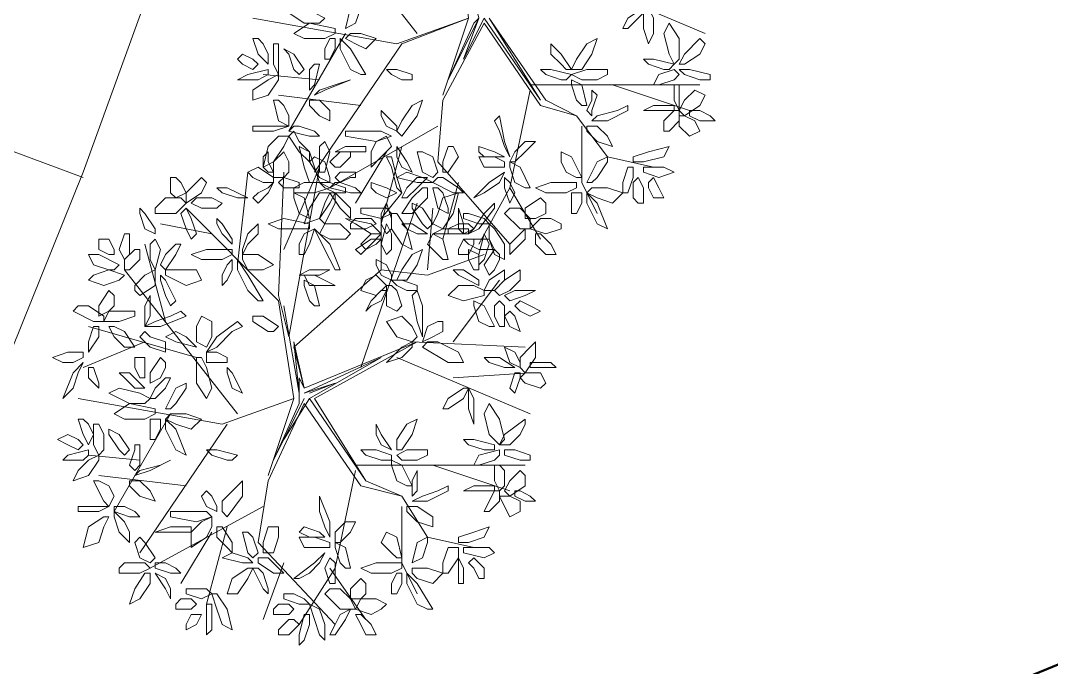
# Model space of a CAD drawing. Header units: millimetres. Extents: x 2529 to 2673, y 1639 to 1859.
# Drawn here: x 2609.16 to 2614.83, y 1713.1 to 1716.65 of the extents above; entities that cross this region are included whole.
import ezdxf

# ---------------------------------------------------------------- set-up
doc = ezdxf.new("R2010")
doc.units = ezdxf.units.MM
doc.layers.add('PDF_0', color=7, linetype='Continuous')
doc.layers.add('PDF_CVL_CUADCON_TIT', color=7, linetype='Continuous')

msp = doc.modelspace()

# ---------------------------------------------------------------- linework, layer by layer
at = {"layer": 'PDF_0', "lineweight": 9}
for points in [[(2611.4819, 1716.2441), (2611.6231, 1716.6677), (2611.5666, 1717.2043), (2611.0583, 1717.7126)], [(2611.3407, 1716.583), (2610.7194, 1717.3737)], [(2611.5666, 1717.176), (2611.6513, 1716.696), (2611.6231, 1716.9784), (2611.7078, 1716.7242), (2611.6513, 1716.7807), (2611.6796, 1716.6677), (2611.6513, 1716.6395), (2611.5101, 1716.3289), (2611.6796, 1716.6677), (2611.5949, 1716.4418), (2611.7078, 1716.6677), (2612.0184, 1716.2159), (2611.736, 1716.6677), (2612.0467, 1716.2159), (2612.2161, 1716.1312)], [(2612.1879, 1716.8936), (2612.9221, 1716.583)], [(2610.437, 1716.6677), (2611.2277, 1716.5265), (2611.6231, 1716.6677), (2611.256, 1716.5265), (2610.7759, 1715.8205)], [(2612.6397, 1715.8488), (2612.3856, 1715.9053), (2612.2161, 1716.1312), (2612.0184, 1716.1877), (2611.7078, 1716.6395), (2611.4819, 1716.2159), (2611.4537, 1715.877), (2611.849, 1715.4252)], [(2610.9453, 1716.583), (2610.6347, 1716.0465)], [(2610.8041, 1716.3289), (2610.4935, 1716.3571)], [(2611.962, 1716.3006), (2612.8939, 1716.3006)], [(2612.4138, 1716.3006), (2612.8374, 1716.1594)], [(2611.0301, 1716.1877), (2610.5782, 1716.2441)], [(2611.962, 1716.2724), (2611.849, 1715.7358)], [(2611.4537, 1716.0747), (2610.8606, 1715.7358)], [(2612.2444, 1716.0747), (2612.2444, 1715.7641), (2612.3291, 1715.5946)], [(2611.256, 1715.9617), (2611.143, 1715.5381)], [(2611.1713, 1715.9335), (2611.0018, 1715.6511)], [(2610.6065, 1715.3969), (2610.8041, 1715.8488), (2610.6347, 1714.9169), (2610.5782, 1715.1428), (2610.6065, 1715.8205)], [(2610.3523, 1715.3122), (2610.4088, 1715.8205)], [(2611.5666, 1715.7641), (2611.4819, 1715.4534)], [(2612.0184, 1715.4534), (2611.849, 1715.7358), (2611.6796, 1715.4252)], [(2611.256, 1715.7076), (2611.143, 1715.5664), (2611.143, 1715.284), (2611.3972, 1715.2557), (2611.7078, 1715.3687)], [(2610.5217, 1714.1544), (2610.6629, 1714.578), (2610.5782, 1715.1145), (2610.0699, 1715.6229)], [(2611.0301, 1714.7474), (2611.3407, 1715.6511)], [(2611.3972, 1715.284), (2611.4254, 1715.6229)], [(2610.2111, 1715.4817), (2609.9287, 1715.5381)], [(2609.957, 1715.0016), (2609.844, 1715.4252)], [(2610.3523, 1714.4933), (2609.731, 1715.284)], [(2611.143, 1715.284), (2610.6629, 1714.8604), (2610.7194, 1714.6345), (2611.3407, 1714.8886), (2610.7759, 1714.578), (2611.0583, 1714.1262), (2611.256, 1714.0414)], [(2611.5384, 1714.8886), (2611.7925, 1715.2275)], [(2610.6065, 1715.0863), (2610.6912, 1714.6062), (2610.6629, 1714.8886), (2610.7194, 1714.6345), (2610.6912, 1714.691), (2610.6912, 1714.578), (2610.6912, 1714.5498), (2610.55, 1714.2391), (2610.7194, 1714.578), (2610.6065, 1714.3521), (2610.7477, 1714.578), (2611.143, 1714.8039), (2610.7194, 1714.6062), (2610.8889, 1714.6627), (2610.7477, 1714.6062)], [(2610.1264, 1714.8039), (2609.5334, 1714.9733)], [(2609.844, 1714.8886), (2609.5051, 1714.7474)], [(2611.3125, 1714.8886), (2611.9337, 1714.8604)], [(2611.2277, 1714.8039), (2611.962, 1714.4933)], [(2611.5384, 1714.691), (2611.962, 1714.7192)], [(2610.2676, 1714.4368), (2609.4769, 1714.578)], [(2610.2676, 1714.4368), (2610.6629, 1714.578), (2610.2676, 1714.4368)], [(2610.7477, 1714.578), (2611.0583, 1714.1262), (2610.7477, 1714.578)], [(2611.6513, 1713.759), (2611.3972, 1713.8155), (2611.256, 1714.0414), (2611.0301, 1714.0979), (2610.7194, 1714.5498), (2610.5217, 1714.1262), (2610.4653, 1713.7873), (2610.8889, 1713.3354)], [(2609.9852, 1714.4933), (2609.6746, 1713.9567)], [(2610.2958, 1714.4368), (2609.8158, 1713.7308)], [(2609.8158, 1714.2391), (2609.5334, 1714.2674)], [(2611.0018, 1714.1826), (2610.8889, 1713.6461), (2610.6912, 1713.3354)], [(2611.0018, 1714.2109), (2611.9337, 1714.2109)], [(2611.4254, 1714.2109), (2611.849, 1714.0697)], [(2610.0699, 1714.0979), (2609.5898, 1714.1544)], [(2610.4935, 1713.985), (2609.8722, 1713.6461)], [(2611.256, 1713.985), (2611.256, 1713.6743), (2611.3407, 1713.5049)], [(2610.2111, 1713.8438), (2610.0417, 1713.5614)], [(2610.2958, 1713.872), (2610.1829, 1713.4484)], [(2610.6065, 1713.6743), (2610.4935, 1713.3637)], [(2610.8606, 1713.6461), (2611.0583, 1713.3637)]]:
    msp.add_lwpolyline(points, dxfattribs=at)
for points in [[(2611.0018, 1716.6395), (2610.9453, 1716.6112), (2610.9736, 1716.7242), (2611.0301, 1716.7524), (2611.0301, 1716.7242)], [(2610.8324, 1716.6677), (2610.8041, 1716.6395), (2610.7194, 1716.6395), (2610.6347, 1716.696), (2610.6912, 1716.7242), (2610.7759, 1716.696)], [(2612.555, 1716.6677), (2612.4985, 1716.6112), (2612.4703, 1716.6112), (2612.4985, 1716.6677), (2612.5832, 1716.7242), (2612.6115, 1716.7242)], [(2612.6397, 1716.6677), (2612.6397, 1716.583), (2612.6115, 1716.5265), (2612.5832, 1716.6112), (2612.5832, 1716.7242), (2612.6115, 1716.7242)], [(2610.8324, 1716.5548), (2610.7194, 1716.5548), (2610.6629, 1716.583), (2610.7477, 1716.6395), (2610.8889, 1716.6112), (2610.8889, 1716.583)], [(2612.7527, 1716.4136), (2612.7809, 1716.4418), (2612.7809, 1716.5548), (2612.7244, 1716.6395), (2612.6962, 1716.583), (2612.7244, 1716.47)], [(2610.9453, 1716.5548), (2610.9736, 1716.583), (2611.0301, 1716.583), (2611.1148, 1716.5548), (2611.0583, 1716.4983), (2611.0018, 1716.5265)], [(2610.4935, 1716.5265), (2610.5217, 1716.47), (2610.5217, 1716.4136), (2610.4653, 1716.47), (2610.437, 1716.5548), (2610.4653, 1716.5548)], [(2610.5782, 1716.47), (2610.5782, 1716.3853), (2610.5782, 1716.3571), (2610.55, 1716.4136), (2610.55, 1716.5265), (2610.5782, 1716.5265)], [(2610.8324, 1716.4418), (2610.8606, 1716.4418), (2610.8889, 1716.4983), (2610.8889, 1716.5548), (2610.8606, 1716.5548), (2610.8324, 1716.4983)], [(2610.9736, 1716.3853), (2610.9171, 1716.4983), (2610.9171, 1716.5548), (2610.9736, 1716.4983), (2611.0583, 1716.3571), (2611.0301, 1716.3571)], [(2612.1314, 1716.4136), (2612.0749, 1716.47), (2612.0749, 1716.5265), (2612.1314, 1716.47), (2612.1879, 1716.3853), (2612.1596, 1716.3853)], [(2612.1879, 1716.3853), (2612.2444, 1716.3853), (2612.3008, 1716.47), (2612.3291, 1716.5548), (2612.2726, 1716.5265), (2612.2161, 1716.4418)], [(2612.8939, 1716.47), (2612.8092, 1716.4136), (2612.7809, 1716.4136), (2612.8092, 1716.47), (2612.8939, 1716.5548), (2612.9221, 1716.5265)], [(2610.4653, 1716.4136), (2610.437, 1716.3853), (2610.3805, 1716.4136), (2610.3523, 1716.4418), (2610.3805, 1716.47), (2610.437, 1716.4418)], [(2610.6629, 1716.3853), (2610.6347, 1716.47), (2610.6065, 1716.4983), (2610.6629, 1716.47), (2610.7194, 1716.3853), (2610.6912, 1716.3571)], [(2610.7477, 1716.3853), (2610.7477, 1716.3006), (2610.7477, 1716.2724), (2610.7759, 1716.3006), (2610.8041, 1716.4136), (2610.7759, 1716.4136)], [(2612.6962, 1716.3853), (2612.6115, 1716.4136), (2612.5832, 1716.4418), (2612.6397, 1716.4418), (2612.7527, 1716.4136), (2612.7244, 1716.3853)], [(2610.4653, 1716.3289), (2610.4088, 1716.3289), (2610.3523, 1716.3289), (2610.4088, 1716.3571), (2610.5217, 1716.3853), (2610.5217, 1716.3571)], [(2610.5782, 1716.3571), (2610.5782, 1716.3289), (2610.5217, 1716.2441), (2610.437, 1716.2159), (2610.437, 1716.2724), (2610.5217, 1716.3289)], [(2611.256, 1716.3289), (2611.1995, 1716.3571), (2611.1713, 1716.3853), (2611.2277, 1716.3853), (2611.3125, 1716.3571), (2611.3125, 1716.3289)], [(2612.1314, 1716.3289), (2612.0467, 1716.3571), (2612.0184, 1716.3853), (2612.0749, 1716.3853), (2612.1879, 1716.3571), (2612.1596, 1716.3289)], [(2612.3291, 1716.3289), (2612.2444, 1716.3289), (2612.1879, 1716.3571), (2612.2726, 1716.3853), (2612.3856, 1716.3853), (2612.3856, 1716.3571)], [(2612.7527, 1716.3289), (2612.668, 1716.3006), (2612.6397, 1716.3006), (2612.668, 1716.3571), (2612.7527, 1716.3853), (2612.7809, 1716.3571)], [(2612.8939, 1716.3289), (2612.8092, 1716.3571), (2612.7809, 1716.3853), (2612.8374, 1716.3853), (2612.9504, 1716.3571), (2612.9504, 1716.3289)], [(2610.8889, 1716.3006), (2610.9736, 1716.3289), (2610.8324, 1716.2724), (2610.7759, 1716.2441), (2610.8041, 1716.2724)], [(2612.2161, 1716.2159), (2612.1879, 1716.3006), (2612.1879, 1716.3289), (2612.2444, 1716.3006), (2612.2726, 1716.1877), (2612.2444, 1716.1877)], [(2612.7809, 1716.2724), (2612.7809, 1716.1877), (2612.7809, 1716.1594), (2612.7527, 1716.2159), (2612.7527, 1716.3006), (2612.7809, 1716.3006)], [(2612.3008, 1716.2159), (2612.2726, 1716.1594), (2612.3008, 1716.1312), (2612.3008, 1716.1594), (2612.3291, 1716.2441), (2612.3008, 1716.2724)], [(2612.8092, 1716.2159), (2612.8656, 1716.2724), (2612.9221, 1716.2441), (2612.8939, 1716.1877), (2612.8092, 1716.1312), (2612.7809, 1716.1594)], [(2610.6065, 1716.1877), (2610.6347, 1716.1312), (2610.6347, 1716.0747), (2610.5782, 1716.1029), (2610.55, 1716.2159), (2610.5782, 1716.2159)], [(2610.7477, 1716.2159), (2610.7477, 1716.1877), (2610.8041, 1716.1312), (2610.8606, 1716.1029), (2610.8606, 1716.1594), (2610.8041, 1716.2159)], [(2611.256, 1716.1029), (2611.3125, 1716.1877), (2611.3689, 1716.2159), (2611.3407, 1716.1312), (2611.256, 1716.0182), (2611.2277, 1716.0465)], [(2612.442, 1716.1594), (2612.3291, 1716.1312), (2612.3008, 1716.1029), (2612.3856, 1716.1029), (2612.4985, 1716.1594), (2612.4985, 1716.1877)], [(2612.6962, 1716.1594), (2612.6115, 1716.1594), (2612.5832, 1716.1594), (2612.6397, 1716.1877), (2612.7527, 1716.1877), (2612.7527, 1716.1594)], [(2611.143, 1716.1594), (2611.143, 1716.1312), (2611.1713, 1716.0747), (2611.2277, 1716.0465), (2611.2277, 1716.0747), (2611.1713, 1716.1312)], [(2611.7925, 1716.0465), (2611.8208, 1715.9617), (2611.849, 1715.9053), (2611.8208, 1715.99), (2611.7925, 1716.1312), (2611.7643, 1716.1029)], [(2612.6962, 1716.1029), (2612.7527, 1716.1594), (2612.7809, 1716.1594), (2612.7809, 1716.1029), (2612.7244, 1716.0465), (2612.6962, 1716.0465)], [(2612.7809, 1716.1312), (2612.8092, 1716.1312), (2612.8656, 1716.1029), (2612.8939, 1716.0465), (2612.8374, 1716.0182), (2612.7809, 1716.0747)], [(2612.8374, 1716.1594), (2612.8374, 1716.1312), (2612.8939, 1716.1029), (2612.9786, 1716.1029), (2612.9504, 1716.1312), (2612.8939, 1716.1594)], [(2610.4935, 1716.0747), (2610.5782, 1716.0747), (2610.6347, 1716.0747), (2610.55, 1716.0465), (2610.437, 1716.0465), (2610.437, 1716.0747)], [(2610.6912, 1716.0747), (2610.7759, 1716.0465), (2610.8041, 1716.0182), (2610.7477, 1716.0182), (2610.6347, 1716.0465), (2610.6629, 1716.0747)], [(2612.2726, 1716.0747), (2612.2726, 1716.0465), (2612.3291, 1715.99), (2612.4138, 1715.9617), (2612.3856, 1716.0182), (2612.3291, 1716.0747)], [(2610.6347, 1716.0182), (2610.5782, 1716.0182), (2610.5217, 1715.9617), (2610.4935, 1715.8488), (2610.55, 1715.877), (2610.6065, 1715.9617)], [(2610.6912, 1715.99), (2610.7477, 1715.9335), (2610.7477, 1715.877), (2610.6912, 1715.9335), (2610.6347, 1716.0182), (2610.6629, 1716.0465)], [(2611.0301, 1716.0465), (2611.143, 1716.0465), (2611.1995, 1716.0182), (2611.1148, 1715.99), (2610.9453, 1716.0182), (2610.9453, 1716.0465)], [(2611.1713, 1716.0182), (2611.1995, 1715.9617), (2611.143, 1715.9053), (2611.0865, 1715.8488), (2611.0865, 1715.9335), (2611.1148, 1715.99)], [(2610.8041, 1715.7641), (2610.7477, 1715.7641), (2610.7194, 1715.8488), (2610.6912, 1715.9617), (2610.7477, 1715.9335), (2610.7759, 1715.8488)], [(2610.8041, 1715.877), (2610.8041, 1715.9617), (2610.8324, 1715.99), (2610.8606, 1715.9335), (2610.8324, 1715.8205), (2610.8041, 1715.8205)], [(2611.0301, 1715.9335), (2610.9171, 1715.9335), (2610.8889, 1715.9335), (2610.9453, 1715.9617), (2611.0583, 1715.9617), (2611.0583, 1715.9335)], [(2611.2277, 1715.9053), (2611.2277, 1715.9617), (2611.2842, 1715.877), (2611.3125, 1715.8205), (2611.256, 1715.8488)], [(2611.4819, 1715.877), (2611.5101, 1715.9617), (2611.5384, 1715.9617), (2611.5666, 1715.9053), (2611.5101, 1715.8205), (2611.4819, 1715.8205)], [(2611.7078, 1715.9053), (2611.7925, 1715.9053), (2611.8208, 1715.9053), (2611.7643, 1715.9335), (2611.6796, 1715.9617), (2611.6796, 1715.9335)], [(2611.849, 1715.877), (2611.8772, 1715.877), (2611.9337, 1715.9335), (2611.9902, 1715.99), (2611.9337, 1715.99), (2611.8772, 1715.9335)], [(2612.5268, 1715.877), (2612.5268, 1715.9053), (2612.6115, 1715.9335), (2612.7244, 1715.9617), (2612.6962, 1715.9053), (2612.5832, 1715.877)], [(2610.5217, 1715.8205), (2610.55, 1715.8205), (2610.5217, 1715.877), (2610.5217, 1715.9335), (2610.4935, 1715.9053), (2610.4935, 1715.8488)], [(2610.6065, 1715.7923), (2610.55, 1715.7923), (2610.55, 1715.877), (2610.6065, 1715.9335), (2610.6347, 1715.877), (2610.6347, 1715.8205)], [(2610.8324, 1715.877), (2610.8606, 1715.7923), (2610.8606, 1715.7641), (2610.8041, 1715.7923), (2610.7477, 1715.877), (2610.7759, 1715.9053)], [(2610.8889, 1715.8488), (2610.8606, 1715.877), (2610.9171, 1715.9335), (2610.9736, 1715.9335), (2610.9736, 1715.9053), (2610.9171, 1715.8488)], [(2611.1995, 1715.8488), (2611.2277, 1715.7358), (2611.256, 1715.7076), (2611.2277, 1715.7923), (2611.1995, 1715.9053), (2611.1713, 1715.9053)], [(2611.4254, 1715.9053), (2611.4537, 1715.8205), (2611.4254, 1715.7923), (2611.3689, 1715.8205), (2611.3407, 1715.9335), (2611.3689, 1715.9335)], [(2611.8208, 1715.8488), (2611.8208, 1715.877), (2611.7643, 1715.9053), (2611.6796, 1715.9053), (2611.7078, 1715.8488), (2611.7643, 1715.8488)], [(2612.1596, 1715.8205), (2612.1314, 1715.877), (2612.1314, 1715.9335), (2612.1879, 1715.9053), (2612.2444, 1715.7923), (2612.2161, 1715.7923)], [(2612.3291, 1715.7923), (2612.3856, 1715.877), (2612.3856, 1715.9053), (2612.3291, 1715.877), (2612.2726, 1715.7641), (2612.3008, 1715.7641)], [(2610.4935, 1715.7641), (2610.437, 1715.7923), (2610.4088, 1715.8205), (2610.4653, 1715.8488), (2610.55, 1715.7923), (2610.55, 1715.7641)], [(2611.8772, 1715.7641), (2611.849, 1715.8488), (2611.849, 1715.877), (2611.9055, 1715.8488), (2611.962, 1715.7358), (2611.9337, 1715.7358)], [(2612.4703, 1715.7641), (2612.4985, 1715.8488), (2612.5268, 1715.8488), (2612.5268, 1715.7923), (2612.4985, 1715.7076), (2612.4703, 1715.7076)], [(2612.6397, 1715.8488), (2612.6962, 1715.8488), (2612.7527, 1715.8205), (2612.668, 1715.7923), (2612.5832, 1715.8205), (2612.5832, 1715.8488)], [(2610.0417, 1715.7641), (2610.0699, 1715.7076), (2610.0134, 1715.6793), (2609.9852, 1715.7076), (2609.9852, 1715.7923), (2610.0134, 1715.7923)], [(2610.1546, 1715.7923), (2610.1829, 1715.7641), (2610.1546, 1715.7076), (2610.0699, 1715.6511), (2610.0699, 1715.7076), (2610.1264, 1715.7641)], [(2610.6629, 1715.7358), (2610.6065, 1715.7358), (2610.5782, 1715.7641), (2610.6065, 1715.7923), (2610.6912, 1715.7641), (2610.6912, 1715.7358)], [(2610.9736, 1715.7923), (2610.9171, 1715.7641), (2610.8889, 1715.7923), (2610.9171, 1715.8205), (2611.0018, 1715.8205), (2611.0018, 1715.7923)], [(2611.2842, 1715.8205), (2611.2277, 1715.7923), (2611.3407, 1715.7641), (2611.4254, 1715.7641), (2611.3689, 1715.7923)], [(2611.256, 1715.6793), (2611.2842, 1715.6793), (2611.3407, 1715.7358), (2611.3972, 1715.7923), (2611.3407, 1715.7923), (2611.2842, 1715.7358)], [(2611.4819, 1715.7923), (2611.5666, 1715.7358), (2611.5949, 1715.7076), (2611.5384, 1715.7076), (2611.4254, 1715.7641), (2611.4537, 1715.7923)], [(2611.7078, 1715.7076), (2611.6513, 1715.6793), (2611.736, 1715.7641), (2611.8208, 1715.8205), (2611.7925, 1715.7641)], [(2611.8772, 1715.7076), (2611.849, 1715.6511), (2611.8208, 1715.7358), (2611.8208, 1715.7923), (2611.849, 1715.7641)], [(2612.5268, 1715.6793), (2612.5268, 1715.7641), (2612.555, 1715.7923), (2612.5832, 1715.7358), (2612.5832, 1715.6511), (2612.555, 1715.6511)], [(2612.6115, 1715.7641), (2612.6397, 1715.7923), (2612.668, 1715.7358), (2612.6962, 1715.6793), (2612.6397, 1715.6793), (2612.6115, 1715.7358)], [(2610.3523, 1715.6793), (2610.2676, 1715.7076), (2610.2393, 1715.7358), (2610.2958, 1715.7358), (2610.4088, 1715.6793), (2610.3805, 1715.6793)], [(2610.4653, 1715.7076), (2610.5217, 1715.7358), (2610.55, 1715.7641), (2610.5217, 1715.7076), (2610.4653, 1715.6511), (2610.437, 1715.6793)], [(2610.7194, 1715.7641), (2610.8041, 1715.7641), (2610.8606, 1715.7358), (2610.7759, 1715.7076), (2610.6629, 1715.7076), (2610.6629, 1715.7358)], [(2610.8889, 1715.7076), (2610.8324, 1715.7358), (2610.8041, 1715.7641), (2610.8606, 1715.7641), (2610.9453, 1715.7358), (2610.9453, 1715.7076)], [(2610.9171, 1715.7641), (2611.0018, 1715.7358), (2611.0301, 1715.7076), (2610.9736, 1715.7076), (2610.8606, 1715.7358), (2610.8889, 1715.7641)], [(2611.1148, 1715.7076), (2611.1713, 1715.6793), (2611.2277, 1715.7076), (2611.1713, 1715.7358), (2611.0865, 1715.7641), (2611.0865, 1715.7358)], [(2611.3972, 1715.7358), (2611.3689, 1715.7358), (2611.3125, 1715.6793), (2611.256, 1715.5946), (2611.3125, 1715.5946), (2611.3972, 1715.6793)], [(2611.4819, 1715.7076), (2611.5101, 1715.6229), (2611.5101, 1715.5946), (2611.4537, 1715.6229), (2611.4254, 1715.7358), (2611.4537, 1715.7358)], [(2612.1596, 1715.7076), (2612.0467, 1715.7076), (2611.9902, 1715.7358), (2612.0749, 1715.7641), (2612.2161, 1715.7641), (2612.2161, 1715.7358)], [(2612.2726, 1715.7076), (2612.3008, 1715.7358), (2612.3856, 1715.7358), (2612.4703, 1715.7076), (2612.4138, 1715.6511), (2612.3291, 1715.6793)], [(2609.957, 1715.6793), (2610.0417, 1715.6793), (2610.0699, 1715.6511), (2610.0134, 1715.5946), (2609.9005, 1715.5946), (2609.9005, 1715.6229)], [(2610.0981, 1715.6511), (2610.1264, 1715.6793), (2610.2111, 1715.6793), (2610.2676, 1715.6511), (2610.2393, 1715.6229), (2610.1546, 1715.6229)], [(2610.6912, 1715.5946), (2610.7477, 1715.5664), (2610.7194, 1715.6793), (2610.6629, 1715.7076), (2610.6629, 1715.6793)], [(2610.8606, 1715.7076), (2610.8041, 1715.7076), (2610.7477, 1715.6229), (2610.7194, 1715.5381), (2610.8041, 1715.5664), (2610.8324, 1715.6511)], [(2610.8606, 1715.5946), (2610.8889, 1715.6511), (2610.8889, 1715.7076), (2610.8606, 1715.6511), (2610.8041, 1715.5664), (2610.8324, 1715.5381)], [(2610.9171, 1715.6793), (2610.9736, 1715.6229), (2610.9736, 1715.5664), (2610.9171, 1715.6229), (2610.8606, 1715.7076), (2610.8889, 1715.7076)], [(2611.4254, 1715.5381), (2611.4819, 1715.5099), (2611.5384, 1715.5946), (2611.5666, 1715.7076), (2611.4819, 1715.6793), (2611.4537, 1715.5946)], [(2612.0467, 1715.5946), (2611.9902, 1715.5664), (2611.9337, 1715.5664), (2611.9337, 1715.6229), (2612.0184, 1715.6793), (2612.0467, 1715.6511)], [(2612.1879, 1715.5946), (2612.2161, 1715.5946), (2612.2444, 1715.6511), (2612.2444, 1715.7076), (2612.1879, 1715.7076), (2612.1879, 1715.6511)], [(2612.3291, 1715.5381), (2612.3856, 1715.5099), (2612.3291, 1715.6511), (2612.2726, 1715.7076), (2612.2726, 1715.6511)], [(2609.844, 1715.5099), (2609.8158, 1715.5946), (2609.8158, 1715.6229), (2609.844, 1715.5946), (2609.9005, 1715.5099), (2609.9005, 1715.4817)], [(2610.0699, 1715.5099), (2610.0417, 1715.5946), (2610.0699, 1715.6229), (2610.0981, 1715.5664), (2610.1264, 1715.4817), (2610.0981, 1715.4534)], [(2611.0865, 1715.6229), (2611.1713, 1715.6229), (2611.1995, 1715.5946), (2611.143, 1715.5664), (2611.0301, 1715.5946), (2611.0301, 1715.6229)], [(2611.1713, 1715.4817), (2611.1995, 1715.5099), (2611.1995, 1715.5664), (2611.1713, 1715.6511), (2611.143, 1715.5946), (2611.143, 1715.5381)], [(2611.3689, 1715.5381), (2611.3125, 1715.6229), (2611.3125, 1715.6511), (2611.3689, 1715.6229), (2611.4254, 1715.5381), (2611.3972, 1715.5099)], [(2611.5666, 1715.5946), (2611.5666, 1715.6229), (2611.5949, 1715.5381), (2611.5949, 1715.4817), (2611.5666, 1715.5099)], [(2611.7078, 1715.5946), (2611.6513, 1715.5099), (2611.6231, 1715.4817), (2611.6796, 1715.5099), (2611.7643, 1715.6229), (2611.7643, 1715.6511)], [(2611.9055, 1715.6229), (2611.962, 1715.5664), (2611.962, 1715.5099), (2611.9055, 1715.5099), (2611.8208, 1715.5946), (2611.849, 1715.6229)], [(2610.2676, 1715.4817), (2610.2393, 1715.5381), (2610.2393, 1715.5664), (2610.2676, 1715.5381), (2610.3241, 1715.4534), (2610.3241, 1715.4252)], [(2610.6912, 1715.5099), (2610.5782, 1715.5099), (2610.5217, 1715.5381), (2610.6065, 1715.5664), (2610.7477, 1715.5381), (2610.7477, 1715.5099)], [(2611.0018, 1715.5381), (2610.9453, 1715.5664), (2611.0865, 1715.5381), (2611.143, 1715.4817), (2611.0865, 1715.4817)], [(2611.0018, 1715.5664), (2611.0865, 1715.5664), (2611.1148, 1715.5381), (2611.0583, 1715.5099), (2610.9736, 1715.5099), (2610.9736, 1715.5381)], [(2611.1995, 1715.5946), (2611.2277, 1715.5946), (2611.2842, 1715.5099), (2611.3125, 1715.3969), (2611.256, 1715.4252), (2611.1995, 1715.5099)], [(2611.6231, 1715.5946), (2611.7078, 1715.5664), (2611.736, 1715.5381), (2611.6796, 1715.5381), (2611.5949, 1715.5664), (2611.5949, 1715.5946)], [(2612.1314, 1715.5381), (2612.1314, 1715.5099), (2612.0467, 1715.4817), (2611.962, 1715.5099), (2612.0184, 1715.5664), (2612.0749, 1715.5664)], [(2610.4088, 1715.4252), (2610.4653, 1715.4817), (2610.4653, 1715.5381), (2610.4088, 1715.4817), (2610.3805, 1715.3969), (2610.3805, 1715.3687)], [(2610.6912, 1715.3687), (2610.7194, 1715.3687), (2610.7477, 1715.4252), (2610.7759, 1715.5099), (2610.7194, 1715.4817), (2610.6912, 1715.4252)], [(2610.8606, 1715.3405), (2610.8041, 1715.4534), (2610.7759, 1715.5099), (2610.8606, 1715.4252), (2610.9171, 1715.284), (2610.8889, 1715.284)], [(2610.8041, 1715.4817), (2610.8324, 1715.5381), (2610.9171, 1715.5381), (2610.9736, 1715.4817), (2610.9453, 1715.4534), (2610.8606, 1715.4534)], [(2611.1995, 1715.4817), (2611.1713, 1715.5381), (2611.143, 1715.4252), (2611.1713, 1715.3687), (2611.1995, 1715.3969)], [(2611.3407, 1715.4817), (2611.3972, 1715.4817), (2611.3125, 1715.5381), (2611.256, 1715.5381), (2611.2842, 1715.5099)], [(2611.5666, 1715.4817), (2611.4819, 1715.4817), (2611.4254, 1715.4817), (2611.4819, 1715.5099), (2611.6231, 1715.5099), (2611.6231, 1715.4817)], [(2611.5666, 1715.5381), (2611.6231, 1715.5381), (2611.6513, 1715.5099), (2611.5949, 1715.4817), (2611.5101, 1715.4817), (2611.5101, 1715.5099)], [(2611.736, 1715.5381), (2611.7643, 1715.5099), (2611.8208, 1715.4252), (2611.8208, 1715.3405), (2611.7643, 1715.3687), (2611.736, 1715.4534)], [(2611.849, 1715.4252), (2611.849, 1715.3687), (2611.9337, 1715.4534), (2611.9337, 1715.5099), (2611.9055, 1715.4817)], [(2609.6746, 1715.3687), (2609.6463, 1715.3687), (2609.5898, 1715.3969), (2609.5898, 1715.4534), (2609.6463, 1715.4534), (2609.6746, 1715.3969)], [(2609.7593, 1715.4534), (2609.7593, 1715.3687), (2609.731, 1715.3405), (2609.7028, 1715.3969), (2609.731, 1715.4817), (2609.7593, 1715.4817)], [(2609.8722, 1715.3405), (2609.9005, 1715.284), (2609.9287, 1715.3969), (2609.9005, 1715.4534), (2609.8722, 1715.4252)], [(2611.0583, 1715.3969), (2611.1148, 1715.4252), (2611.143, 1715.4534), (2611.0865, 1715.4534), (2611.0018, 1715.3969), (2611.0301, 1715.3687)], [(2611.1148, 1715.4817), (2611.143, 1715.4817), (2611.0865, 1715.4252), (2611.0583, 1715.3969), (2611.0301, 1715.4252), (2611.0865, 1715.4817)], [(2611.4537, 1715.3687), (2611.3972, 1715.4252), (2611.4254, 1715.4817), (2611.4819, 1715.4534), (2611.5101, 1715.3405), (2611.4819, 1715.3405)], [(2611.6513, 1715.4534), (2611.6513, 1715.4252), (2611.6231, 1715.3687), (2611.5666, 1715.3687), (2611.5666, 1715.3969), (2611.5949, 1715.4534)], [(2611.5949, 1715.4534), (2611.6231, 1715.4252), (2611.6796, 1715.3969), (2611.7643, 1715.3969), (2611.736, 1715.4534), (2611.6513, 1715.4534)], [(2611.736, 1715.4252), (2611.7078, 1715.4817), (2611.6796, 1715.3687), (2611.6796, 1715.3122), (2611.7078, 1715.3405)], [(2611.9902, 1715.4817), (2612.0184, 1715.4817), (2612.0749, 1715.4252), (2612.1032, 1715.3687), (2612.0467, 1715.3687), (2611.9902, 1715.4252)], [(2609.8158, 1715.3405), (2609.7593, 1715.284), (2609.731, 1715.284), (2609.731, 1715.3405), (2609.7875, 1715.3969), (2609.8158, 1715.3969)], [(2609.957, 1715.3687), (2610.0134, 1715.4252), (2610.0417, 1715.4252), (2610.0134, 1715.3687), (2609.957, 1715.284), (2609.9287, 1715.3122)], [(2610.2676, 1715.3405), (2610.1546, 1715.3405), (2610.0981, 1715.3687), (2610.1829, 1715.3969), (2610.3241, 1715.3969), (2610.3241, 1715.3687)], [(2611.2277, 1715.2275), (2611.2842, 1715.2275), (2611.3407, 1715.3122), (2611.3689, 1715.3969), (2611.3125, 1715.3687), (2611.256, 1715.284)], [(2611.6796, 1715.284), (2611.6513, 1715.284), (2611.6231, 1715.3405), (2611.6231, 1715.3969), (2611.6796, 1715.3687), (2611.6796, 1715.3122)], [(2611.7925, 1715.3405), (2611.7643, 1715.284), (2611.736, 1715.2557), (2611.7078, 1715.3122), (2611.7643, 1715.3969), (2611.7925, 1715.3687)], [(2609.6463, 1715.284), (2609.5616, 1715.3122), (2609.5334, 1715.3687), (2609.5898, 1715.3687), (2609.7028, 1715.3122), (2609.6746, 1715.284)], [(2610.2676, 1715.1993), (2610.2958, 1715.2275), (2610.3241, 1715.284), (2610.3241, 1715.3405), (2610.2958, 1715.3122), (2610.2676, 1715.2557)], [(2610.4088, 1715.171), (2610.3523, 1715.284), (2610.3523, 1715.3405), (2610.4088, 1715.2557), (2610.4935, 1715.1145), (2610.4653, 1715.1145)], [(2610.3805, 1715.3405), (2610.3805, 1715.3687), (2610.4653, 1715.3687), (2610.55, 1715.3122), (2610.4935, 1715.284), (2610.4088, 1715.284)], [(2611.1713, 1715.3122), (2611.1995, 1715.2557), (2611.1995, 1715.2275), (2611.143, 1715.2557), (2611.1148, 1715.3122), (2611.1148, 1715.3405)], [(2609.731, 1715.2557), (2609.7028, 1715.2275), (2609.6181, 1715.1993), (2609.5334, 1715.2275), (2609.5616, 1715.2557), (2609.6463, 1715.284)], [(2609.7875, 1715.1993), (2609.844, 1715.2557), (2609.9005, 1715.284), (2609.9005, 1715.1993), (2609.8158, 1715.1428), (2609.7875, 1715.171)], [(2609.957, 1715.284), (2609.957, 1715.2557), (2610.0699, 1715.1993), (2610.1546, 1715.2275), (2610.1264, 1715.284), (2610.0134, 1715.284)], [(2610.8041, 1715.2557), (2610.8606, 1715.284), (2610.7477, 1715.284), (2610.6912, 1715.2557), (2610.7194, 1715.2557)], [(2611.6231, 1715.2275), (2611.5666, 1715.2557), (2611.5384, 1715.284), (2611.5949, 1715.284), (2611.6796, 1715.2275), (2611.6796, 1715.1993)], [(2611.8208, 1715.2275), (2611.8208, 1715.284), (2611.736, 1715.2275), (2611.7078, 1715.171), (2611.7643, 1715.171)], [(2611.7925, 1715.1428), (2611.7643, 1715.171), (2611.8208, 1715.2275), (2611.9055, 1715.284), (2611.9055, 1715.2275), (2611.849, 1715.171)], [(2609.957, 1715.1428), (2609.9287, 1715.2275), (2609.9287, 1715.2557), (2609.957, 1715.2275), (2610.0134, 1715.1145), (2609.9852, 1715.0863)], [(2610.8324, 1715.1993), (2610.7477, 1715.1993), (2610.7194, 1715.2557), (2610.7759, 1715.2557), (2610.8889, 1715.1993), (2610.8606, 1715.1993)], [(2610.7477, 1715.1145), (2610.7194, 1715.1993), (2610.7194, 1715.2275), (2610.7759, 1715.1993), (2610.8041, 1715.0863), (2610.7759, 1715.0863)], [(2611.143, 1715.2275), (2611.1713, 1715.1993), (2611.1148, 1715.1428), (2611.0301, 1715.171), (2611.0583, 1715.2275), (2611.1148, 1715.2557)], [(2611.2842, 1715.171), (2611.2277, 1715.1993), (2611.1995, 1715.2275), (2611.256, 1715.2275), (2611.3407, 1715.1993), (2611.3407, 1715.171)], [(2609.6746, 1715.0863), (2609.6463, 1715.0581), (2609.5898, 1715.0298), (2609.5898, 1715.0863), (2609.6463, 1715.171), (2609.6746, 1715.1428)], [(2611.1713, 1715.171), (2611.143, 1715.171), (2611.0865, 1715.1145), (2611.0583, 1715.0581), (2611.0865, 1715.0863), (2611.143, 1715.1145)], [(2611.2277, 1715.171), (2611.256, 1715.0863), (2611.2277, 1715.0581), (2611.1713, 1715.0863), (2611.1713, 1715.1993), (2611.1995, 1715.1993)], [(2611.3689, 1715.0863), (2611.3689, 1714.9733), (2611.3689, 1714.9169), (2611.3407, 1715.0016), (2611.3125, 1715.1428), (2611.3407, 1715.171)], [(2611.7078, 1715.171), (2611.7078, 1715.1428), (2611.5949, 1715.1145), (2611.5101, 1715.1428), (2611.5666, 1715.1993), (2611.6513, 1715.1993)], [(2611.8772, 1715.171), (2611.962, 1715.171), (2611.9902, 1715.171), (2611.9337, 1715.1428), (2611.849, 1715.1145), (2611.8208, 1715.1428)], [(2609.844, 1715.0863), (2609.844, 1715.0298), (2609.844, 1714.9733), (2609.8722, 1715.0298), (2609.8722, 1715.1145), (2609.8722, 1715.1428)], [(2611.6796, 1715.0016), (2611.6513, 1715.0863), (2611.6513, 1715.1145), (2611.7078, 1715.0863), (2611.7643, 1714.9733), (2611.736, 1714.9733)], [(2611.7643, 1715.0298), (2611.7643, 1715.0863), (2611.7925, 1715.1145), (2611.8208, 1715.0863), (2611.8208, 1714.9733), (2611.7925, 1714.9733)], [(2611.8772, 1715.0863), (2611.9055, 1715.1145), (2611.962, 1715.0863), (2612.0184, 1715.0581), (2611.962, 1715.0298), (2611.9055, 1715.0581)], [(2609.5334, 1715.0863), (2609.6181, 1715.0298), (2609.6181, 1715.0016), (2609.5616, 1715.0016), (2609.4486, 1715.0581), (2609.4769, 1715.0863)], [(2609.7875, 1715.0581), (2609.7875, 1715.0298), (2609.7028, 1715.0016), (2609.6181, 1715.0016), (2609.6463, 1715.0581), (2609.731, 1715.0581)], [(2609.9852, 1715.0298), (2609.9005, 1715.0016), (2609.844, 1714.9733), (2609.9287, 1714.9733), (2610.0699, 1715.0298), (2610.0417, 1715.0581)], [(2611.849, 1714.9733), (2611.9055, 1714.9451), (2611.8772, 1715.0298), (2611.849, 1715.0581), (2611.8208, 1715.0298)], [(2609.5334, 1714.8886), (2609.5334, 1714.8321), (2609.5898, 1714.9169), (2609.5898, 1714.9733), (2609.5616, 1714.9733)], [(2609.6463, 1714.9733), (2609.6746, 1714.9733), (2609.731, 1714.9451), (2609.7875, 1714.8604), (2609.731, 1714.8604), (2609.6746, 1714.9169)], [(2610.1829, 1714.8604), (2610.1264, 1714.8886), (2610.1264, 1714.9733), (2610.1546, 1715.0298), (2610.2111, 1715.0016), (2610.2111, 1714.9169)], [(2610.3241, 1714.9451), (2610.2393, 1714.8604), (2610.1829, 1714.8321), (2610.2393, 1714.9169), (2610.3523, 1715.0016), (2610.3805, 1714.9733)], [(2610.5217, 1714.9451), (2610.437, 1715.0016), (2610.437, 1715.0298), (2610.4935, 1715.0298), (2610.5782, 1714.9733), (2610.55, 1714.9451)], [(2611.3407, 1714.9169), (2611.3125, 1714.8886), (2611.2277, 1714.9169), (2611.1713, 1715.0016), (2611.256, 1715.0298), (2611.3125, 1714.9733)], [(2611.4819, 1715.0016), (2611.4537, 1715.0016), (2611.3972, 1714.9733), (2611.3689, 1714.8886), (2611.4254, 1714.9169), (2611.4819, 1714.9451)], [(2609.844, 1714.9451), (2609.8158, 1714.9169), (2609.8722, 1714.8604), (2609.957, 1714.8321), (2609.957, 1714.8886), (2609.8722, 1714.9169)], [(2610.0699, 1714.9169), (2610.1264, 1714.8604), (2610.0134, 1714.8886), (2609.957, 1714.9169), (2610.0134, 1714.9451)], [(2611.256, 1714.8604), (2611.1995, 1714.8039), (2611.1713, 1714.7757), (2611.256, 1714.8039), (2611.3125, 1714.8604), (2611.3125, 1714.8886)], [(2611.4537, 1714.8886), (2611.5666, 1714.8321), (2611.5949, 1714.7757), (2611.5101, 1714.7757), (2611.3689, 1714.8604), (2611.3972, 1714.8886)], [(2611.8772, 1714.8321), (2611.8208, 1714.8604), (2611.849, 1714.7757), (2611.9055, 1714.7474), (2611.9055, 1714.7757)], [(2611.9055, 1714.8039), (2611.962, 1714.8604), (2611.9902, 1714.8886), (2611.9902, 1714.8039), (2611.9337, 1714.7192), (2611.9055, 1714.7474)], [(2609.5051, 1714.8039), (2609.5051, 1714.8321), (2609.4204, 1714.8321), (2609.3357, 1714.8039), (2609.3922, 1714.7757), (2609.4486, 1714.7757)], [(2609.844, 1714.691), (2609.8158, 1714.691), (2609.7875, 1714.7474), (2609.7875, 1714.8039), (2609.844, 1714.8039), (2609.844, 1714.7474)], [(2609.957, 1714.7474), (2609.9287, 1714.691), (2609.8722, 1714.6627), (2609.8722, 1714.7192), (2609.9287, 1714.8039), (2609.957, 1714.7757)], [(2610.1829, 1714.7474), (2610.2111, 1714.6345), (2610.1829, 1714.578), (2610.1264, 1714.6627), (2610.1264, 1714.8039), (2610.1546, 1714.8039)], [(2610.2958, 1714.7757), (2610.2958, 1714.8039), (2610.2393, 1714.8321), (2610.1829, 1714.8321), (2610.1829, 1714.7757), (2610.2676, 1714.7757)], [(2611.8208, 1714.7474), (2611.8772, 1714.7474), (2611.7925, 1714.8039), (2611.7078, 1714.8039), (2611.736, 1714.7757)], [(2609.4486, 1714.6345), (2609.3922, 1714.578), (2609.4486, 1714.7192), (2609.5051, 1714.7757), (2609.4769, 1714.7192)], [(2609.5898, 1714.6627), (2609.5898, 1714.6345), (2609.5334, 1714.691), (2609.5334, 1714.7474), (2609.5616, 1714.7474)], [(2610.3241, 1714.6345), (2610.3805, 1714.6062), (2610.3241, 1714.7192), (2610.2958, 1714.7474), (2610.2958, 1714.7192)], [(2611.962, 1714.7757), (2611.962, 1714.7474), (2612.0467, 1714.7474), (2612.1032, 1714.7474), (2612.0749, 1714.7757), (2611.9902, 1714.7757)], [(2609.7875, 1714.6345), (2609.844, 1714.6345), (2609.7593, 1714.7192), (2609.7028, 1714.7192), (2609.731, 1714.691)], [(2609.957, 1714.6345), (2609.9005, 1714.578), (2609.8722, 1714.578), (2609.9005, 1714.6345), (2609.957, 1714.691), (2609.9852, 1714.691)], [(2611.849, 1714.6345), (2611.8772, 1714.6062), (2611.9055, 1714.691), (2611.9055, 1714.7192), (2611.8772, 1714.7192)], [(2611.9055, 1714.691), (2611.9337, 1714.7192), (2612.0184, 1714.7192), (2612.0467, 1714.6627), (2612.0184, 1714.6345), (2611.9337, 1714.6627)], [(2609.8722, 1714.578), (2609.844, 1714.5498), (2609.7593, 1714.5498), (2609.6463, 1714.6062), (2609.7028, 1714.6345), (2609.8158, 1714.6062)], [(2610.0134, 1714.5498), (2610.0699, 1714.6345), (2610.0699, 1714.6627), (2610.0134, 1714.6345), (2609.957, 1714.5215), (2609.9852, 1714.5215)], [(2611.5949, 1714.578), (2611.5101, 1714.5215), (2611.4819, 1714.5215), (2611.5101, 1714.578), (2611.5949, 1714.6345), (2611.6231, 1714.6345)], [(2611.6513, 1714.578), (2611.6231, 1714.6345), (2611.6231, 1714.5215), (2611.6513, 1714.4368), (2611.6513, 1714.4933)], [(2609.844, 1714.465), (2609.731, 1714.465), (2609.6746, 1714.4933), (2609.7593, 1714.5498), (2609.9005, 1714.5215), (2609.9005, 1714.4933)], [(2611.7925, 1714.3238), (2611.8208, 1714.3521), (2611.7925, 1714.465), (2611.736, 1714.5498), (2611.7078, 1714.4933), (2611.736, 1714.3803)], [(2609.5334, 1714.4368), (2609.5616, 1714.3803), (2609.5334, 1714.3238), (2609.5051, 1714.3803), (2609.4769, 1714.465), (2609.5051, 1714.465)], [(2609.8722, 1714.3521), (2609.9005, 1714.3521), (2609.9287, 1714.4086), (2609.9287, 1714.465), (2609.8722, 1714.465), (2609.8722, 1714.4086)], [(2609.957, 1714.465), (2609.9852, 1714.4933), (2610.0699, 1714.4933), (2610.1546, 1714.465), (2610.0981, 1714.4086), (2610.0134, 1714.4368)], [(2610.0134, 1714.2956), (2610.0699, 1714.2674), (2610.0134, 1714.4086), (2609.957, 1714.465), (2609.957, 1714.4086)], [(2611.2277, 1714.2956), (2611.256, 1714.2956), (2611.3125, 1714.3803), (2611.3407, 1714.465), (2611.2842, 1714.4368), (2611.2277, 1714.3521)], [(2611.9055, 1714.3803), (2611.849, 1714.3238), (2611.7925, 1714.3238), (2611.8208, 1714.3803), (2611.9337, 1714.465), (2611.9337, 1714.4368)], [(2609.6181, 1714.3803), (2609.6181, 1714.2956), (2609.5898, 1714.2674), (2609.5616, 1714.3238), (2609.5616, 1714.4368), (2609.5898, 1714.4368)], [(2609.7028, 1714.2956), (2609.6463, 1714.3803), (2609.6463, 1714.4086), (2609.7028, 1714.3803), (2609.7593, 1714.2956), (2609.731, 1714.2674)], [(2611.143, 1714.3238), (2611.1995, 1714.2956), (2611.143, 1714.3803), (2611.1148, 1714.4368), (2611.1148, 1714.3803)], [(2609.5051, 1714.3238), (2609.4769, 1714.2956), (2609.4204, 1714.3238), (2609.3639, 1714.3521), (2609.4204, 1714.3803), (2609.4769, 1714.3521)], [(2611.7078, 1714.2956), (2611.6231, 1714.3238), (2611.5949, 1714.3521), (2611.6513, 1714.3521), (2611.7643, 1714.3238), (2611.7643, 1714.2956)], [(2609.5051, 1714.2391), (2609.4204, 1714.2391), (2609.3922, 1714.2391), (2609.4204, 1714.2674), (2609.5334, 1714.2956), (2609.5334, 1714.2674)], [(2609.7875, 1714.2956), (2609.7593, 1714.2109), (2609.7875, 1714.1826), (2609.8158, 1714.2109), (2609.8158, 1714.3238), (2609.7875, 1714.3238)], [(2610.2958, 1714.2391), (2610.2111, 1714.2674), (2610.1829, 1714.2956), (2610.2393, 1714.2956), (2610.3523, 1714.2674), (2610.3241, 1714.2391)], [(2611.143, 1714.2391), (2611.0583, 1714.2674), (2611.0301, 1714.2956), (2611.1148, 1714.2956), (2611.1995, 1714.2674), (2611.1995, 1714.2391)], [(2611.3407, 1714.2391), (2611.256, 1714.2391), (2611.2277, 1714.2674), (2611.2842, 1714.2956), (2611.3972, 1714.2956), (2611.3972, 1714.2674)], [(2611.7643, 1714.2391), (2611.6796, 1714.2109), (2611.6513, 1714.2109), (2611.6796, 1714.2674), (2611.7925, 1714.2956), (2611.7925, 1714.2674)], [(2611.9055, 1714.2391), (2611.8208, 1714.2674), (2611.8208, 1714.2956), (2611.8772, 1714.2956), (2611.962, 1714.2674), (2611.962, 1714.2391)], [(2609.5898, 1714.2674), (2609.5898, 1714.2391), (2609.5334, 1714.1544), (2609.4486, 1714.1262), (2609.4769, 1714.1826), (2609.5334, 1714.2391)], [(2609.9287, 1714.2109), (2609.9852, 1714.2391), (2609.8722, 1714.1826), (2609.7875, 1714.1544), (2609.8158, 1714.1826)], [(2611.2277, 1714.1262), (2611.1995, 1714.2109), (2611.1995, 1714.2391), (2611.256, 1714.2109), (2611.3125, 1714.0979), (2611.2842, 1714.0979)], [(2611.3125, 1714.1262), (2611.3125, 1714.0697), (2611.3125, 1714.0414), (2611.3407, 1714.0697), (2611.3407, 1714.1544), (2611.3407, 1714.1826)], [(2611.8208, 1714.1826), (2611.8208, 1714.0979), (2611.7925, 1714.0697), (2611.7643, 1714.1262), (2611.7643, 1714.2109), (2611.7925, 1714.2109)], [(2611.849, 1714.1262), (2611.9055, 1714.1826), (2611.9337, 1714.1544), (2611.9337, 1714.0979), (2611.849, 1714.0414), (2611.8208, 1714.0697)], [(2609.6463, 1714.0979), (2609.6746, 1714.0414), (2609.6463, 1713.985), (2609.6181, 1714.0132), (2609.5616, 1714.1262), (2609.5898, 1714.1262)], [(2609.7593, 1714.1262), (2609.7593, 1714.0979), (2609.8158, 1714.0414), (2609.9005, 1714.0132), (2609.8722, 1714.0697), (2609.8158, 1714.1262)], [(2610.2676, 1714.0132), (2610.3523, 1714.0979), (2610.3805, 1714.1262), (2610.3805, 1714.0414), (2610.2958, 1713.9285), (2610.2676, 1713.9567)], [(2610.1829, 1714.0697), (2610.1546, 1714.0414), (2610.1829, 1713.985), (2610.2393, 1713.9567), (2610.2393, 1713.985), (2610.2111, 1714.0414)], [(2611.4537, 1714.0697), (2611.3689, 1714.0414), (2611.3125, 1714.0132), (2611.3972, 1714.0132), (2611.5101, 1714.0697), (2611.5101, 1714.0979)], [(2611.736, 1714.0697), (2611.6231, 1714.0697), (2611.5949, 1714.0697), (2611.6513, 1714.0979), (2611.7643, 1714.0979), (2611.7643, 1714.0697)], [(2611.736, 1714.0132), (2611.7643, 1714.0697), (2611.7925, 1714.0697), (2611.7925, 1714.0132), (2611.736, 1713.9567), (2611.7078, 1713.9567)], [(2611.8772, 1714.0697), (2611.8772, 1714.0414), (2611.9337, 1714.0132), (2611.9902, 1714.0132), (2611.962, 1714.0414), (2611.9055, 1714.0697)], [(2610.8041, 1713.9567), (2610.8324, 1713.872), (2610.8606, 1713.8155), (2610.8606, 1713.9002), (2610.8041, 1714.0414), (2610.8041, 1714.0132)], [(2611.7925, 1714.0414), (2611.849, 1714.0414), (2611.9055, 1714.0132), (2611.9055, 1713.9567), (2611.849, 1713.9285), (2611.8208, 1713.985)], [(2609.5051, 1713.985), (2609.6181, 1713.985), (2609.6463, 1713.985), (2609.5898, 1713.9567), (2609.4769, 1713.9567), (2609.4769, 1713.985)], [(2609.731, 1713.985), (2609.7875, 1713.9567), (2609.8158, 1713.9285), (2609.7593, 1713.9285), (2609.6746, 1713.9567), (2609.6746, 1713.985)], [(2609.731, 1713.9002), (2609.7593, 1713.8438), (2609.7593, 1713.7873), (2609.7028, 1713.8438), (2609.6746, 1713.9285), (2609.6746, 1713.9567)], [(2610.0417, 1713.9567), (2610.1829, 1713.9567), (2610.2111, 1713.9285), (2610.1264, 1713.9002), (2609.9852, 1713.9285), (2609.9852, 1713.9567)], [(2611.2842, 1713.985), (2611.2842, 1713.9567), (2611.3407, 1713.9002), (2611.4254, 1713.872), (2611.4254, 1713.9285), (2611.3407, 1713.985)], [(2609.6463, 1713.9285), (2609.6181, 1713.9285), (2609.5334, 1713.872), (2609.5051, 1713.759), (2609.5898, 1713.7873), (2609.6181, 1713.872)], [(2610.2111, 1713.9285), (2610.2111, 1713.872), (2610.1829, 1713.8155), (2610.0981, 1713.759), (2610.0981, 1713.8438), (2610.1546, 1713.9002)], [(2610.8889, 1713.7873), (2610.9171, 1713.7873), (2610.9736, 1713.8438), (2611.0018, 1713.9002), (2610.9453, 1713.9002), (2610.8889, 1713.8438)], [(2610.0417, 1713.8438), (2609.957, 1713.8438), (2609.9005, 1713.8438), (2609.9852, 1713.872), (2610.0981, 1713.872), (2610.0981, 1713.8438)], [(2610.2393, 1713.8155), (2610.2958, 1713.759), (2610.3241, 1713.7308), (2610.3241, 1713.7873), (2610.2676, 1713.872), (2610.2393, 1713.872)], [(2610.437, 1713.8155), (2610.4653, 1713.7308), (2610.437, 1713.7026), (2610.4088, 1713.7308), (2610.3805, 1713.8438), (2610.4088, 1713.8438)], [(2610.4935, 1713.7873), (2610.5217, 1713.872), (2610.5782, 1713.872), (2610.5782, 1713.8155), (2610.55, 1713.7308), (2610.4935, 1713.7308)], [(2610.7477, 1713.8155), (2610.8041, 1713.8155), (2610.8324, 1713.8155), (2610.8041, 1713.8438), (2610.7194, 1713.872), (2610.6912, 1713.8438)], [(2611.1995, 1713.7308), (2611.143, 1713.7873), (2611.1713, 1713.8438), (2611.2277, 1713.8155), (2611.256, 1713.7026), (2611.2277, 1713.7026)], [(2611.5666, 1713.7873), (2611.5666, 1713.8155), (2611.6513, 1713.8438), (2611.736, 1713.872), (2611.7078, 1713.8155), (2611.6231, 1713.7873)], [(2609.844, 1713.7873), (2609.9005, 1713.7026), (2609.8722, 1713.6743), (2609.8158, 1713.7026), (2609.7875, 1713.7873), (2609.8158, 1713.8155)], [(2610.8606, 1713.759), (2610.8606, 1713.7873), (2610.7759, 1713.8155), (2610.6912, 1713.8155), (2610.7194, 1713.759), (2610.8041, 1713.759)], [(2610.9171, 1713.6743), (2610.8889, 1713.759), (2610.8889, 1713.7873), (2610.9453, 1713.759), (2610.9736, 1713.6461), (2610.9453, 1713.6461)], [(2611.3689, 1713.7026), (2611.3125, 1713.6743), (2611.3407, 1713.7873), (2611.3972, 1713.8155), (2611.3972, 1713.7873)], [(2610.3241, 1713.7308), (2610.2676, 1713.7026), (2610.3805, 1713.6743), (2610.437, 1713.6743), (2610.4088, 1713.7026)], [(2610.7477, 1713.6178), (2610.8041, 1713.6743), (2610.8324, 1713.7308), (2610.7759, 1713.6743), (2610.6629, 1713.5896), (2610.6912, 1713.5896)], [(2611.4819, 1713.6743), (2611.5101, 1713.759), (2611.5666, 1713.759), (2611.5666, 1713.7026), (2611.5101, 1713.6178), (2611.4819, 1713.6178)], [(2611.6513, 1713.759), (2611.736, 1713.759), (2611.7643, 1713.7308), (2611.7078, 1713.7026), (2611.5949, 1713.7308), (2611.5949, 1713.759)], [(2609.731, 1713.6743), (2609.844, 1713.6743), (2609.8722, 1713.6461), (2609.8158, 1713.6178), (2609.7028, 1713.6178), (2609.7028, 1713.6461)], [(2609.957, 1713.6743), (2610.0134, 1713.6461), (2610.0417, 1713.6178), (2609.9852, 1713.6178), (2609.9005, 1713.6461), (2609.9005, 1713.6743)], [(2610.5217, 1713.7026), (2610.5782, 1713.6461), (2610.6065, 1713.6178), (2610.55, 1713.6178), (2610.4653, 1713.6743), (2610.4653, 1713.7026)], [(2610.8889, 1713.6178), (2610.8889, 1713.6743), (2610.8606, 1713.7026), (2610.8324, 1713.6461), (2610.8606, 1713.5614), (2610.8889, 1713.5614)], [(2611.1995, 1713.6178), (2611.0865, 1713.6178), (2611.0301, 1713.6461), (2611.1148, 1713.6743), (2611.256, 1713.6743), (2611.256, 1713.6461)], [(2611.5666, 1713.5896), (2611.5666, 1713.6743), (2611.5666, 1713.7026), (2611.5949, 1713.6461), (2611.5949, 1713.5614), (2611.5666, 1713.5614)], [(2611.6231, 1713.6743), (2611.6513, 1713.7026), (2611.7078, 1713.6461), (2611.7078, 1713.5896), (2611.6796, 1713.5896), (2611.6513, 1713.6461)], [(2609.8722, 1713.6178), (2609.844, 1713.6178), (2609.7875, 1713.5331), (2609.7593, 1713.4484), (2609.8158, 1713.4766), (2609.8722, 1713.5614)], [(2609.957, 1713.5896), (2609.9005, 1713.6178), (2609.957, 1713.5331), (2609.9852, 1713.4766), (2609.9852, 1713.5331)], [(2610.437, 1713.6461), (2610.4088, 1713.6461), (2610.3241, 1713.5896), (2610.2958, 1713.5049), (2610.3523, 1713.5049), (2610.4088, 1713.5896)], [(2610.4935, 1713.6178), (2610.5217, 1713.5331), (2610.5217, 1713.5049), (2610.4935, 1713.5331), (2610.437, 1713.6461), (2610.4653, 1713.6461)], [(2611.1995, 1713.5049), (2611.2277, 1713.5049), (2611.256, 1713.5614), (2611.256, 1713.6178), (2611.2277, 1713.6178), (2611.1995, 1713.5614)], [(2611.3407, 1713.4484), (2611.2842, 1713.5614), (2611.2842, 1713.6178), (2611.3407, 1713.5614), (2611.4254, 1713.4202), (2611.3972, 1713.4202)], [(2611.3125, 1713.6178), (2611.3125, 1713.6461), (2611.3972, 1713.6461), (2611.4819, 1713.6178), (2611.4254, 1713.5614), (2611.3407, 1713.5896)], [(2611.0583, 1713.5049), (2611.0301, 1713.4766), (2610.9736, 1713.4766), (2610.9736, 1713.5331), (2611.0301, 1713.5896), (2611.0583, 1713.5614)], [(2610.0981, 1713.5331), (2610.1829, 1713.5331), (2610.2111, 1713.5049), (2610.1546, 1713.4766), (2610.0699, 1713.5049), (2610.0699, 1713.5331)], [(2610.2111, 1713.5049), (2610.2393, 1713.5049), (2610.2958, 1713.4202), (2610.3241, 1713.3072), (2610.2676, 1713.3354), (2610.2393, 1713.4202)], [(2610.6629, 1713.5049), (2610.7194, 1713.4766), (2610.7477, 1713.4484), (2610.6912, 1713.4484), (2610.6065, 1713.4766), (2610.6065, 1713.5049)], [(2610.9171, 1713.5331), (2610.9736, 1713.4766), (2611.0018, 1713.4202), (2610.9171, 1713.4202), (2610.8324, 1713.5049), (2610.8606, 1713.5331)], [(2610.0417, 1713.4766), (2610.0981, 1713.4766), (2610.1264, 1713.4484), (2610.0981, 1713.4202), (2610.0134, 1713.4202), (2610.0134, 1713.4484)], [(2610.2111, 1713.3919), (2610.2111, 1713.3072), (2610.1829, 1713.279), (2610.1829, 1713.3354), (2610.1829, 1713.4484), (2610.2111, 1713.4484)], [(2610.5782, 1713.4484), (2610.6347, 1713.4484), (2610.6629, 1713.4202), (2610.6347, 1713.3919), (2610.55, 1713.3919), (2610.55, 1713.4202)], [(2610.7477, 1713.4484), (2610.8041, 1713.4202), (2610.8324, 1713.3354), (2610.8324, 1713.2507), (2610.8041, 1713.279), (2610.7759, 1713.3637)], [(2611.1713, 1713.4484), (2611.143, 1713.4202), (2611.0865, 1713.3919), (2611.0018, 1713.4202), (2611.0301, 1713.4766), (2611.1148, 1713.4766)], [(2610.1264, 1713.3919), (2610.1546, 1713.3919), (2610.1264, 1713.3354), (2610.0699, 1713.3072), (2610.0699, 1713.3354), (2610.0981, 1713.3919)], [(2610.7477, 1713.3354), (2610.7194, 1713.2507), (2610.6912, 1713.2225), (2610.6912, 1713.279), (2610.7194, 1713.3919), (2610.7477, 1713.3919)], [(2610.8889, 1713.3354), (2610.9171, 1713.3919), (2610.9736, 1713.4202), (2610.9453, 1713.3637), (2610.8889, 1713.279), (2610.8606, 1713.279)], [(2611.0018, 1713.3919), (2611.0301, 1713.3919), (2611.0865, 1713.3354), (2611.1148, 1713.279), (2611.0583, 1713.279), (2611.0301, 1713.3354)], [(2610.6629, 1713.3637), (2610.6912, 1713.3354), (2610.6347, 1713.279), (2610.5782, 1713.279), (2610.5782, 1713.3072), (2610.6347, 1713.3637)]]:
    msp.add_lwpolyline(points, close=True, dxfattribs=at)
at = {"layer": 'PDF_0', "lineweight": 50}
msp.add_arc((2579.8577, 1798.7805), 92.5408, 276.216484, 319.878707, dxfattribs=at)
at = {"layer": 'PDF_CVL_CUADCON_TIT', "lineweight": 9}
msp.add_lwpolyline([(2609.5051, 1715.7923), (2606.314, 1716.9784), (2607.133, 1718.4186), (2610.0981, 1717.4584), (2609.5051, 1715.8205), (2606.5682, 1708.5347), (2603.0665, 1711.3304), (2604.5632, 1714.6345)], dxfattribs=at)

doc.saveas('drawing.dxf')
